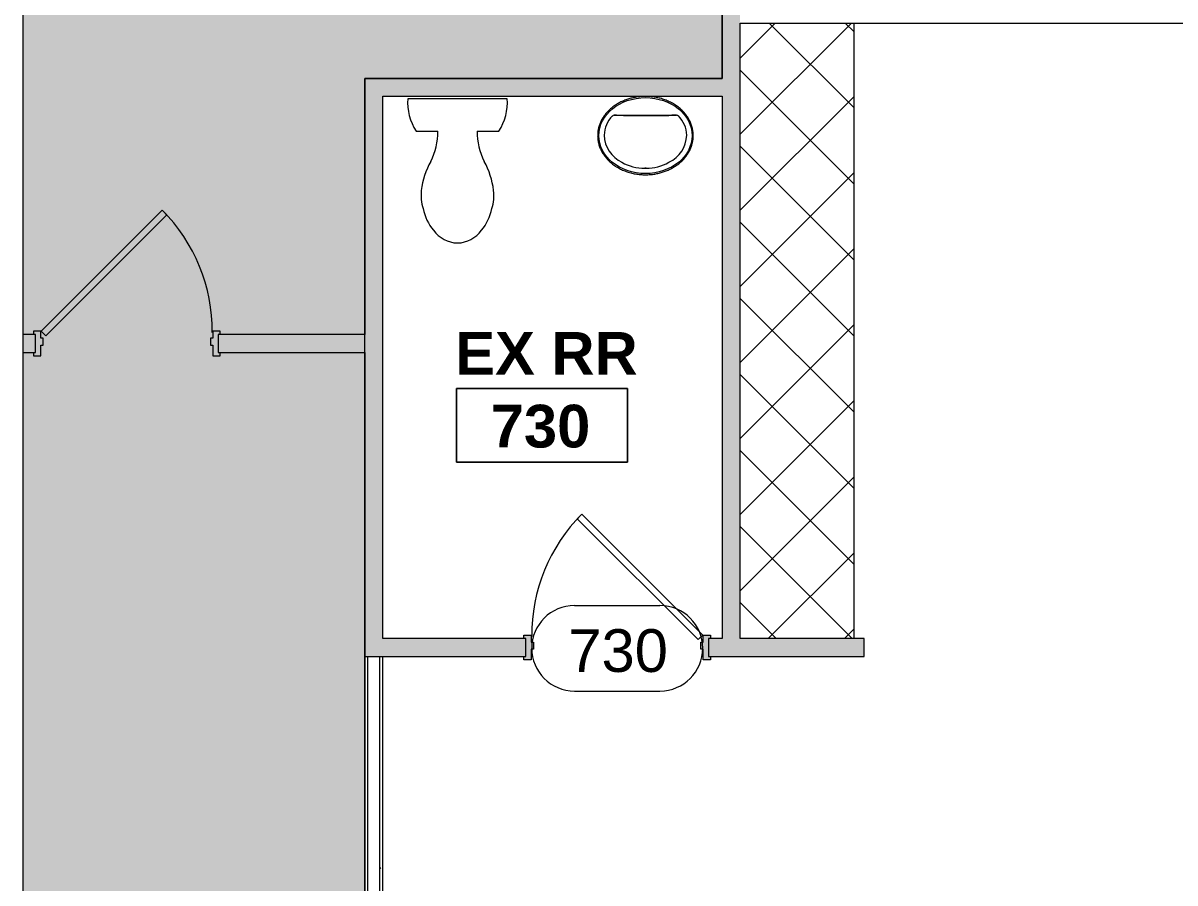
# Model space of a CAD drawing. Header units: inches. Extents: x 920 to 3228, y -557 to 2680.
# Drawn here: x 1748.4 to 1990.9, y 1807.4 to 1988.5 of the extents above; entities that cross this region are included whole.
import ezdxf

# ---------------------------------------------------------------- set-up
doc = ezdxf.new("R2010")
doc.units = ezdxf.units.IN
doc.header["$MEASUREMENT"] = 0
for name, color, linetype, lineweight in [('A-AREA-IDEN', 2, 'Continuous', 9), ('A-DETL-GENF', 92, 'Continuous', 9), ('A-DETL-MEDM', 33, 'Continuous', 20), ('A-DETL-THIN', 151, 'Continuous', 9), ('A-DOOR', 31, 'Continuous', 13), ('A-DOOR-IDEN', 31, 'Continuous', 9), ('A-WALL', 113, 'Continuous', 13), ('A-WALL-PATT', 111, 'Continuous', 13), ('I-WALL', 2, 'Continuous', 13), ('P-SANR-FIXT', 6, 'Continuous', 13), ('Q-CASE', 31, 'Continuous', 13)]:
    doc.layers.add(name, color=color, linetype=linetype, lineweight=lineweight)
doc.styles.add('Swis721 Lt BT', font='swissl.ttf', dxfattribs={"height": 9})
doc.styles.add('Swis721 Lt BT_B', font='', dxfattribs={"height": 9})
doc.styles.get('Swis721 Lt BT_B').set_extended_font_data('Swis721 Lt BT', bold=True)
pattern_1 = [(0, (664.756, 0), (30.72, 7.68), [1.267, -21.773, 1.267, -21.773, -122.88]), (0, (664.756, 0), (30.72, 7.68), [-46.08, 1.267, -44.813, 1.267, -21.773, -53.76]), (0, (664.756, 0), (30.72, 7.68), [-115.2, 1.267, -14.093, 1.267, -37.133]), (120, (676.276, 3.84), (-22.011075, 22.7643), [1.267, -21.773, 1.267, -21.773, -122.88]), (120, (676.276, 3.84), (-22.011075, 22.7643), [-46.08, 1.267, -44.813, 1.267, -21.773, -53.76]), (120, (676.276, 3.84), (-22.011075, 22.7643), [-115.2, 1.267, -14.093, 1.267, -37.133]), (240, (680.116, 19.2), (-8.708925, -30.4443), [1.267, -21.773, 1.267, -21.773, -122.88]), (240, (680.116, 19.2), (-8.708925, -30.4443), [-46.08, 1.267, -44.813, 1.267, -21.773, -53.76]), (240, (680.116, 19.2), (-8.708925, -30.4443), [-115.2, 1.267, -14.093, 1.267, -37.133])]

# ---------------------------------------------------------------- blocks, each defined once
blk = doc.blocks.new('Door - Single - Solid Door-V1-Level XX  CONSTRUCTION')
at = {"layer": 'A-DOOR'}
h = blk.add_hatch(color=250, dxfattribs=at)
h.paths.add_polyline_path([(22.12, -2.54), (23.62, -2.54), (23.62, -1.79), (23.24, -1.79), (23.24, 1.96), (23.62, 1.96), (23.62, 2.71), (22.12, 2.71), (22.12, 1.21), (21.62, 1.21), (21.62, -0.29), (22.12, -0.29), (22.12, -1.79)], flags=0)
h.paths.add_polyline_path([(-15.63, -2.54), (-14.13, -2.54), (-14.13, -0.29), (-13.63, -0.29), (-13.63, 1.21), (-14.13, 1.21), (-14.13, 2.71), (-15.63, 2.71), (-15.63, 1.96), (-15.26, 1.96), (-15.26, -1.79), (-15.63, -1.79)], flags=0)
at = {"layer": 'A-DOOR', "color": 8, "lineweight": 20}
for p, q in [((-14.01, 2.71), (11.45, 28.17)), ((12.42, 27.2), (-13.03, 1.74)), ((11.45, 28.17), (12.42, 27.2)), ((-15.63, 2.71), (-15.63, 1.96)), ((-14.13, 2.71), (-15.63, 2.71)), ((-14.13, 1.21), (-14.13, 2.71)), ((-13.03, 1.74), (-14.01, 2.71)), ((23.62, 2.71), (22.12, 2.71)), ((22.12, 2.71), (22.12, 1.21)), ((23.62, 1.96), (23.62, 2.71)), ((-13.63, 1.21), (-14.13, 1.21)), ((-13.63, -0.29), (-13.63, 1.21)), ((22.12, 1.21), (21.62, 1.21)), ((21.62, 1.21), (21.62, -0.29)), ((-15.63, -1.79), (-15.63, -2.54)), ((-14.13, -2.54), (-14.13, -0.29)), ((-14.13, -0.29), (-13.63, -0.29)), ((21.62, -0.29), (22.12, -0.29)), ((22.12, -0.29), (22.12, -2.54)), ((23.62, -2.54), (23.62, -1.79)), ((-15.63, -2.54), (-14.13, -2.54)), ((22.12, -2.54), (23.62, -2.54))]:
    blk.add_line(p, q, dxfattribs=at)
at = {"layer": 'A-DOOR', "lineweight": 9}
blk.add_arc((-14.01, 2.71), 36, 359.5, 45, dxfattribs=at)
blk = doc.blocks.new('Door - Single - Solid Door-7732912-Level XX  CONSTRUCTION')
at = {"layer": 'A-DOOR'}
h = blk.add_hatch(color=250, dxfattribs=at)
h.paths.add_polyline_path([(22.12, 2.54), (22.12, 0.29), (21.62, 0.29), (21.62, -1.21), (22.12, -1.21), (22.12, -2.71), (23.62, -2.71), (23.62, -1.96), (23.24, -1.96), (23.24, 1.79), (23.62, 1.79), (23.62, 2.54), (23.24, 2.54)], flags=0)
h.paths.add_polyline_path([(-14.68, 2.54), (-15.63, 2.54), (-15.63, 1.79), (-15.26, 1.79), (-15.26, -1.96), (-15.63, -1.96), (-15.63, -2.71), (-14.13, -2.71), (-14.13, -1.21), (-13.63, -1.21), (-13.63, 0.29), (-14.13, 0.29), (-14.13, 2.54)], flags=0)
at = {"layer": 'A-DOOR', "color": 8, "lineweight": 20}
for p, q in [((-15.63, 2.54), (-14.13, 2.54)), ((-15.63, 1.79), (-15.63, 2.54)), ((-14.13, 2.54), (-14.13, 0.29)), ((22.12, 2.54), (23.62, 2.54)), ((22.12, 0.29), (22.12, 2.54)), ((23.62, 2.54), (23.62, 1.79)), ((-14.13, 0.29), (-13.63, 0.29)), ((-13.63, 0.29), (-13.63, -1.21)), ((21.62, 0.29), (22.12, 0.29)), ((21.62, -1.21), (21.62, 0.29)), ((-15.63, -2.71), (-15.63, -1.96)), ((-14.13, -1.21), (-14.13, -2.71)), ((-13.63, -1.21), (-14.13, -1.21)), ((-13.03, -1.74), (-14.01, -2.71)), ((12.42, -27.2), (-13.03, -1.74)), ((22.12, -1.21), (21.62, -1.21)), ((22.12, -2.71), (22.12, -1.21)), ((23.62, -1.96), (23.62, -2.71)), ((-14.13, -2.71), (-15.63, -2.71)), ((-14.01, -2.71), (11.45, -28.17)), ((23.62, -2.71), (22.12, -2.71)), ((11.45, -28.17), (12.42, -27.2))]:
    blk.add_line(p, q, dxfattribs=at)
at = {"layer": 'A-DOOR', "lineweight": 9}
blk.add_arc((-14.01, -2.71), 36, 315, 0.5, dxfattribs=at)
blk = doc.blocks.new('P-Toilet-Floor-3D - Floor Mount-7197399-Level XX  CONSTRUCTION')
at = {"layer": 'P-SANR-FIXT', "lineweight": 9}
for p, q in [((10.46, -1.47), (-10.46, -1.47)), ((-8.7, -8.31), (-4.13, -8.31)), ((4.13, -8.31), (8.7, -8.31))]:
    blk.add_line(p, q, dxfattribs=at)
for centre, radius, start, end in [((0.69, -2.25), 11.19, 176.0012, 212.8527), ((-0.69, -2.25), 11.19, 327.1473, 3.9988), ((-17.85, -8.46), 13.72, 332.9997, 0.6089), ((17.85, -8.46), 13.72, 179.3911, 207.0003), ((9.41, -22.94), 17.16, 151.2397, 172.7867), ((-9.41, -22.94), 17.16, 7.2133, 28.7603), ((0.88, -21.86), 8.56, 172.7867, 198.8936), ((-0.88, -21.86), 8.56, 341.1064, 7.2133), ((2.68, -22.72), 10.08, 190.9157, 219.9319), ((-2.68, -22.72), 10.08, 320.0681, 349.0843), ((0.18, -25.42), 6.45, 215.8378, 268.4031), ((-0.18, -25.42), 6.45, 271.5969, 324.1622)]:
    blk.add_arc(centre, radius, start, end, dxfattribs=at)
blk = doc.blocks.new('P-Lavatory-Circular - LAVATORY-V9-Level XX  CONSTRUCTION')
at = {"layer": 'P-SANR-FIXT', "lineweight": 9}
for p, q in [((-6.55, 4.28), (-6.11, 4.28)), ((-6.11, 4.28), (-6.55, 4.28)), ((-6.11, 4.28), (-4.65, 4.27)), ((-4.65, 4.27), (-6.11, 4.28)), ((-4.65, 4.27), (-3.38, 4.27)), ((-3.38, 4.27), (-4.65, 4.27)), ((-3.38, 4.27), (-2.55, 4.27)), ((-2.55, 4.27), (-3.38, 4.27)), ((-2.55, 4.27), (0.05, 4.27)), ((0.05, 4.27), (-2.55, 4.27)), ((0.05, 4.27), (1.38, 4.27)), ((1.38, 4.27), (0.05, 4.27)), ((1.38, 4.27), (2.13, 4.27)), ((2.13, 4.27), (1.38, 4.27)), ((2.13, 4.27), (3.6, 4.27)), ((3.6, 4.27), (2.13, 4.27)), ((3.6, 4.27), (4.3, 4.27)), ((4.3, 4.27), (3.6, 4.27)), ((4.3, 4.27), (4.92, 4.27)), ((4.92, 4.27), (4.3, 4.27)), ((4.92, 4.27), (5.55, 4.28)), ((5.55, 4.28), (4.92, 4.27)), ((5.55, 4.28), (5.64, 4.28)), ((5.64, 4.28), (5.55, 4.28)), ((5.64, 4.28), (5.69, 4.28)), ((5.69, 4.28), (5.64, 4.28)), ((5.69, 4.28), (6.3, 4.28)), ((6.3, 4.28), (5.69, 4.28)), ((6.3, 4.28), (6.45, 4.28)), ((6.45, 4.28), (6.3, 4.28)), ((6.45, 4.28), (6.55, 4.28)), ((6.55, 4.28), (6.45, 4.28)), ((0.13, -6.89), (-0.13, -6.89)), ((-0.13, -6.89), (0.13, -6.89))]:
    blk.add_line(p, q, dxfattribs=at)
for centre, radius, start, end in [((-2.73, -0.08), 5.97, 135.0983, 178.3066), ((-2.73, -0.08), 5.97, 135.0981, 178.3067), ((-6.56, 3.68), 0.604, 89.7857, 131.7769), ((-6.56, 3.68), 0.604, 89.7871, 131.7784), ((6.56, 3.68), 0.604, 48.2231, 90.2143), ((6.56, 3.68), 0.604, 48.2231, 90.2145), ((2.73, -0.08), 5.97, 1.6934, 44.9017), ((2.73, -0.08), 5.97, 1.6934, 44.9017), ((-2.24, 0.23), 6.45, 181.2745, 245.2065), ((-2.24, 0.23), 6.45, 181.2743, 245.2066), ((2.24, 0.23), 6.45, 294.7935, 358.7255), ((2.24, 0.23), 6.45, 294.7935, 358.7255), ((-0.13, 2.98), 9.86, 240.715, 269.9869), ((-0.13, 2.98), 9.86, 240.715, 269.987), ((0.13, 2.98), 9.86, 270.0131, 299.285), ((0.13, 2.98), 9.86, 270.0131, 299.285)]:
    blk.add_arc(centre, radius, start, end, dxfattribs=at)
blk.add_ellipse((0, 0), major_axis=(9.81, 0), ratio=0.814875, dxfattribs=at)
for points in [[(10.06, 0), (10.06, 0.3), (10.02, 0.87), (9.89, 1.58), (9.72, 2.14), (9.57, 2.56), (9.4, 2.96), (9.2, 3.36), (8.97, 3.75), (8.72, 4.13), (8.44, 4.5), (8.14, 4.86), (7.82, 5.2), (7.48, 5.53), (7.12, 5.84), (6.74, 6.14), (6.34, 6.42), (5.92, 6.68), (5.48, 6.93), (5.03, 7.15), (4.57, 7.36), (4.09, 7.55), (3.61, 7.71), (3.11, 7.86), (2.61, 7.98), (2.09, 8.08), (1.57, 8.16), (1.05, 8.22), (0.53, 8.25), (0, 8.26), (-0.53, 8.25), (-1.03, 8.22), (-1.51, 8.17), (-2.11, 8.08), (-2.72, 7.96), (-3.3, 7.8), (-3.87, 7.63), (-4.58, 7.37), (-5.37, 7), (-6.01, 6.63), (-6.49, 6.32), (-6.95, 5.98), (-7.49, 5.53), (-7.98, 5.04), (-8.33, 4.64), (-8.67, 4.21), (-9.04, 3.66), (-9.41, 2.97), (-9.7, 2.24), (-9.91, 1.51), (-10.03, 0.77), (-10.06, 0.26), (-10.06, 0)], [(-10.06, 0), (-10.06, -0.29), (-10.02, -0.87), (-9.89, -1.57), (-9.72, -2.13), (-9.57, -2.55), (-9.4, -2.96), (-9.2, -3.35), (-8.97, -3.74), (-8.72, -4.12), (-8.44, -4.49), (-8.14, -4.85), (-7.82, -5.19), (-7.48, -5.52), (-7.12, -5.84), (-6.74, -6.13), (-6.34, -6.41), (-5.92, -6.68), (-5.48, -6.92), (-5.03, -7.15), (-4.57, -7.35), (-4.09, -7.54), (-3.61, -7.71), (-3.11, -7.85), (-2.61, -7.97), (-2.09, -8.07), (-1.57, -8.15), (-1.05, -8.21), (-0.53, -8.24), (0, -8.25), (0.53, -8.24), (1.03, -8.21), (1.51, -8.16), (2.12, -8.07), (2.72, -7.95), (3.3, -7.8), (3.87, -7.62), (4.58, -7.36), (5.37, -6.99), (6.01, -6.62), (6.49, -6.31), (6.95, -5.98), (7.49, -5.53), (7.98, -5.04), (8.33, -4.63), (8.67, -4.2), (9.04, -3.65), (9.41, -2.96), (9.7, -2.24), (9.91, -1.5), (10.03, -0.76), (10.06, -0.25), (10.06, 0)]]:
    blk.add_open_spline(points, degree=3, knots=[0, 0, 0, 0, 0.033333, 0.066667, 0.083333, 0.1, 0.116667, 0.133333, 0.15, 0.166667, 0.183333, 0.2, 0.216667, 0.233333, 0.25, 0.266667, 0.283333, 0.3, 0.316667, 0.333333, 0.35, 0.366667, 0.383333, 0.4, 0.416667, 0.433333, 0.45, 0.466667, 0.483333, 0.5, 0.516667, 0.533333, 0.547917, 0.5625, 0.591667, 0.60625, 0.620833, 0.65, 0.679167, 0.708333, 0.722917, 0.7375, 0.766667, 0.795833, 0.810417, 0.825, 0.854167, 0.883333, 0.9125, 0.941667, 0.970833, 1, 1, 1, 1], dxfattribs=at)
blk = doc.blocks.new('C-Counter Top1 - ADJ HEIGHT 2-7647736-Level XX  CONSTRUCTION')
at = {"layer": 'Q-CASE', "lineweight": 9}
h = blk.add_hatch(dxfattribs=at)
h.set_pattern_fill('FP_21', color=256, style=0, pattern_type=2)
h.set_pattern_definition([(315, (-1906.101, 1234.649), (8.012227, 8.012227), []), (45, (-1906.101, 1234.649), (-8.012227, 8.012227), [])])
h.paths.add_polyline_path([(-47.26, 0), (-47.26, -24), (82.39, -24), (82.39, 0), (-42.37, 0)], flags=0)
blk.add_line((-47.26, -24), (82.39, -24), dxfattribs=at)
blk = doc.blocks.new('Break Line1 - Break Line 2-7655656-Level XX  CONSTRUCTION')
at = {"layer": 'A-DETL-MEDM'}
blk.add_line((1.5, 0), (1199.4, 0), dxfattribs=at)
blk = doc.blocks.new('Room Tag - Room Name and Number-3379422-Level XX  CONSTRUCTION')
at = {"layer": 'A-AREA-IDEN'}
for p, q in [((-0.1881, -0.1636), (-0.1881, -0.0018)), ((-0.1881, -0.0018), (0.1869, -0.0018)), ((0.1869, -0.0018), (-0.1881, -0.0018)), ((-0.1881, -0.0018), (-0.1881, -0.1636)), ((0.1869, -0.0018), (0.1869, -0.1636)), ((0.1869, -0.1636), (0.1869, -0.0018)), ((0.1869, -0.1636), (-0.1881, -0.1636)), ((-0.1881, -0.1636), (0.1869, -0.1636))]:
    blk.add_line(p, q, dxfattribs=at)
blk = doc.blocks.new('Door Tag - Door Tag-41184-Level XX  CONSTRUCTION')
at = {"layer": 'A-DOOR-IDEN'}
for p, q in [((-0.09375, 0.09375), (0.09375, 0.09375)), ((-0.09375, -0.09375), (0.09375, -0.09375))]:
    blk.add_line(p, q, dxfattribs=at)
for centre, start, end in [((-0.09375, 0), 90, 270), ((0.09375, 0), 270, 90)]:
    blk.add_arc(centre, 0.09375, start, end, dxfattribs=at)

msp = doc.modelspace()

# ---------------------------------------------------------------- hatches: boundary and pattern name
at = {"layer": 'A-DETL-GENF'}
h = msp.add_hatch(color=9, dxfattribs=at)
h.paths.add_polyline_path([(1898.38, 1499.04), (1917.43, 1499.04), (1917.43, 1575.02), (1898.38, 1575.02), (1898.38, 1570.5), (1894.63, 1570.5), (1894.63, 1593.15), (1794.25, 1593.15), (1794.25, 1632.54), (1793.5, 1632.54), (1793.5, 1634.04), (1795.75, 1634.04), (1795.75, 1634.54), (1797.25, 1634.54), (1797.25, 1634.04), (1798.75, 1634.04), (1798.75, 1632.54), (1798, 1632.54), (1798.03, 1621.02), (1798.5, 1621.02), (1798.5, 1602.02), (1798, 1602.02), (1798.03, 1596.9), (1894.63, 1596.9), (1894.63, 1668.29), (1800.63, 1668.29), (1798.75, 1670.17), (1798, 1669.42), (1798, 1670.29), (1797.25, 1670.29), (1797.25, 1669.79), (1795.75, 1669.79), (1795.75, 1670.29), (1793.5, 1670.29), (1793.5, 1671.79), (1794.25, 1671.79), (1794.25, 1748.74), (1798, 1748.74), (1798.03, 1672.04), (1894.63, 1672.04), (1894.63, 1793.11), (1845.38, 1793.11), (1845.38, 1796.86), (1820.4, 1796.86), (1820.4, 1919.11), (1789.9, 1919.11), (1789.9, 1918.36), (1788.4, 1918.36), (1788.4, 1920.61), (1787.9, 1920.61), (1787.9, 1922.11), (1788.4, 1922.11), (1788.4, 1923.61), (1789.9, 1923.61), (1789.9, 1922.86), (1820.4, 1922.86), (1820.4, 1976.84), (1895.65, 1976.84), (1895.65, 2113.98), (1748.44, 2113.98), (1748.44, 2113.92), (1758.28, 2113.92), (1758.28, 2095.92), (1748.44, 2095.92), (1748.44, 1922.86), (1750.65, 1922.86), (1750.65, 1923.61), (1752.15, 1923.61), (1752.15, 1922.11), (1752.65, 1922.11), (1752.65, 1920.61), (1752.15, 1920.61), (1752.15, 1918.36), (1750.65, 1918.36), (1750.65, 1919.11), (1748.44, 1919.11), (1748.44, 1541.3), (1776.28, 1541.3), (1776.28, 1542.05), (1777.78, 1542.05), (1777.78, 1541.3), (1794.28, 1541.3), (1794.28, 1547.15), (1798.03, 1547.15), (1798.03, 1499.04), (1894.63, 1499.04)], flags=0)
h.paths.add_polyline_path([(1917.43, 1613.02), (1917.43, 1624.17), (1898.38, 1624.17), (1898.38, 1613.02)], flags=0)
h.paths.add_polyline_path([(1917.43, 1662.17), (1917.43, 1756.99), (1898.38, 1756.99), (1898.38, 1662.17)], flags=0)
h.paths.add_polyline_path([(1798, 1668.29), (1798.03, 1668.94), (1798.68, 1668.29), (1798.03, 1668.29)], flags=0)
h.paths.add_polyline_path([(1798, 1787.24), (1794.25, 1787.24), (1794.25, 1796.86), (1806.88, 1796.86), (1806.88, 1793.11), (1798, 1793.11), (1798, 1787.61)], flags=0)
at = {"layer": 'A-WALL-PATT', "lineweight": 9}
for points in [[(1899.4, 1858.84), (1899.4, 2112.92), (1895.65, 2112.92), (1895.65, 1858.84)], [(1821.03, 1855.09), (1824.15, 1855.09), (1824.15, 1976.84), (1820.4, 1976.84), (1820.4, 1855.09)], [(1895.65, 1973.09), (1895.65, 1976.84), (1824.15, 1976.84), (1824.15, 1973.09), (1889.14, 1973.09)]]:
    msp.add_hatch(color=7, dxfattribs=at).paths.add_polyline_path(points, flags=0)
h = msp.add_hatch(color=7, dxfattribs=at)
h.paths.add_polyline_path([(1820.4, 1919.11), (1820.4, 1922.86), (1789.53, 1922.86), (1789.53, 1919.11)], flags=0)
h.paths.add_polyline_path([(1751.03, 1919.11), (1751.03, 1922.86), (1748.44, 1922.86), (1748.44, 1919.11)], flags=0)
h = msp.add_hatch(color=7, dxfattribs=at)
h.paths.add_polyline_path([(1923.4, 1855.09), (1925.53, 1855.09), (1925.53, 1858.84), (1892.78, 1858.84), (1892.78, 1855.09), (1899.4, 1855.09)], flags=0)
h.paths.add_polyline_path([(1854.28, 1855.09), (1854.28, 1858.84), (1824.15, 1858.84), (1824.15, 1855.09), (1840.73, 1855.09)], flags=0)
h = msp.add_hatch(dxfattribs=at)
h.set_pattern_fill('FP_11', color=256, style=0, pattern_type=2)
h.set_pattern_definition(pattern_1)
h.paths.add_polyline_path([(1821.03, 1796.86), (1821.03, 1855.09), (1820.4, 1855.09), (1820.4, 1796.86)], flags=0)
h = msp.add_hatch(dxfattribs=at)
h.set_pattern_fill('FP_11', color=256, style=0, pattern_type=2)
h.set_pattern_definition(pattern_1)
h.paths.add_polyline_path([(1824.15, 1796.86), (1824.15, 1855.09), (1823.53, 1855.09), (1823.53, 1796.86)], flags=0)

# ---------------------------------------------------------------- linework, layer by layer
at = {"layer": 'A-DETL-THIN'}
for p, q in [((1895.65, 1976.84), (1895.65, 2113.98)), ((1820.4, 1796.86), (1820.4, 1976.84)), ((1820.4, 1976.84), (1895.65, 1976.84))]:
    msp.add_line(p, q, dxfattribs=at)
at = {"layer": 'A-WALL'}
for p, q in [((1821.03, 1796.86), (1821.03, 1855.09)), ((1823.53, 1796.86), (1823.53, 1855.09))]:
    msp.add_line(p, q, dxfattribs=at)
at = {"layer": 'I-WALL', "color": 8, "lineweight": 20}
for p, q in [((1895.65, 2112.92), (1895.65, 1976.84)), ((1899.4, 1988.49), (2017.49, 1988.49)), ((1899.4, 1858.84), (1899.4, 1988.49)), ((1820.4, 1976.84), (1820.4, 1922.86)), ((1895.65, 1976.84), (1820.4, 1976.84)), ((1824.15, 1858.84), (1824.15, 1973.09)), ((1824.15, 1973.09), (1895.65, 1973.09)), ((1895.65, 1973.09), (1895.65, 1858.84)), ((1751.03, 1922.86), (1748.44, 1922.86)), ((1751.03, 1919.11), (1751.03, 1922.86)), ((1820.4, 1922.86), (1789.53, 1922.86)), ((1789.53, 1922.86), (1789.53, 1919.11)), ((1748.44, 1919.11), (1751.03, 1919.11)), ((1789.53, 1919.11), (1820.4, 1919.11)), ((1820.4, 1919.11), (1820.4, 1855.09)), ((1854.28, 1858.84), (1824.15, 1858.84)), ((1854.28, 1855.09), (1854.28, 1858.84)), ((1895.65, 1858.84), (1892.78, 1858.84)), ((1892.78, 1858.84), (1892.78, 1855.09)), ((1925.53, 1858.84), (1899.4, 1858.84)), ((1925.53, 1855.09), (1925.53, 1858.84)), ((1820.4, 1855.09), (1854.28, 1855.09)), ((1892.78, 1855.09), (1925.53, 1855.09))]:
    msp.add_line(p, q, dxfattribs=at)
at = {"layer": 'I-WALL'}
for p, q in [((1820.4, 1855.09), (1820.4, 1796.86)), ((1824.15, 1796.86), (1824.15, 1855.09))]:
    msp.add_line(p, q, dxfattribs=at)

# ---------------------------------------------------------------- block references
at = {"layer": 'A-AREA-IDEN', "xscale": 95.99999999999994, "yscale": 95.99999999999994, "zscale": 95.99999999999994}
msp.add_blockref('Room Tag - Room Name and Number-3379422-Level XX  CONSTRUCTION', (1857.78, 1911.69), dxfattribs=at)
at = {"layer": 'A-DETL-GENF', "rotation": 89.99999999999987}
msp.add_blockref('Break Line1 - Break Line 2-7655656-Level XX  CONSTRUCTION', (1748.44, 934.45), dxfattribs=at)
at = {"layer": 'A-DOOR'}
msp.add_blockref('Door - Single - Solid Door-V1-Level XX  CONSTRUCTION', (1766.29, 1920.9), dxfattribs=at)
at = {"layer": 'A-DOOR', "rotation": 180}
msp.add_blockref('Door - Single - Solid Door-7732912-Level XX  CONSTRUCTION', (1877.52, 1856.87), dxfattribs=at)
at = {"layer": 'A-DOOR-IDEN', "xscale": 95.99999999999994, "yscale": 95.99999999999994, "zscale": 95.99999999999994}
msp.add_blockref('Door Tag - Door Tag-41184-Level XX  CONSTRUCTION', (1873.53, 1856.79), dxfattribs=at)
at = {"layer": 'P-SANR-FIXT', "lineweight": 9}
for name, p in [('P-Toilet-Floor-3D - Floor Mount-7197399-Level XX  CONSTRUCTION', (1839.9, 1974.03)), ('P-Lavatory-Circular - LAVATORY-V9-Level XX  CONSTRUCTION', (1879.47, 1964.78))]:
    msp.add_blockref(name, p, dxfattribs=at)
at = {"layer": 'Q-CASE', "lineweight": 9, "rotation": 89.99999999999987}
msp.add_blockref('C-Counter Top1 - ADJ HEIGHT 2-7647736-Level XX  CONSTRUCTION', (1899.4, 1906.1), dxfattribs=at)

# ---------------------------------------------------------------- texts
at = {"layer": 'A-AREA-IDEN', "char_height": 9, "attachment_point": 1, "style": 'Swis721 Lt BT_B'}
for s, insert, width in [('EX RR', (1839.42, 1923.41), 44.238), ('730', (1846.89, 1908.09), 25.452)]:
    msp.add_mtext(s, dxfattribs=dict(at, insert=insert, width=width))
at = {"layer": 'A-DOOR-IDEN', "insert": (1863.23, 1860.81), "char_height": 9, "width": 24.543, "attachment_point": 1, "style": 'Swis721 Lt BT'}
msp.add_mtext('730', dxfattribs=at)

doc.saveas('drawing.dxf')
